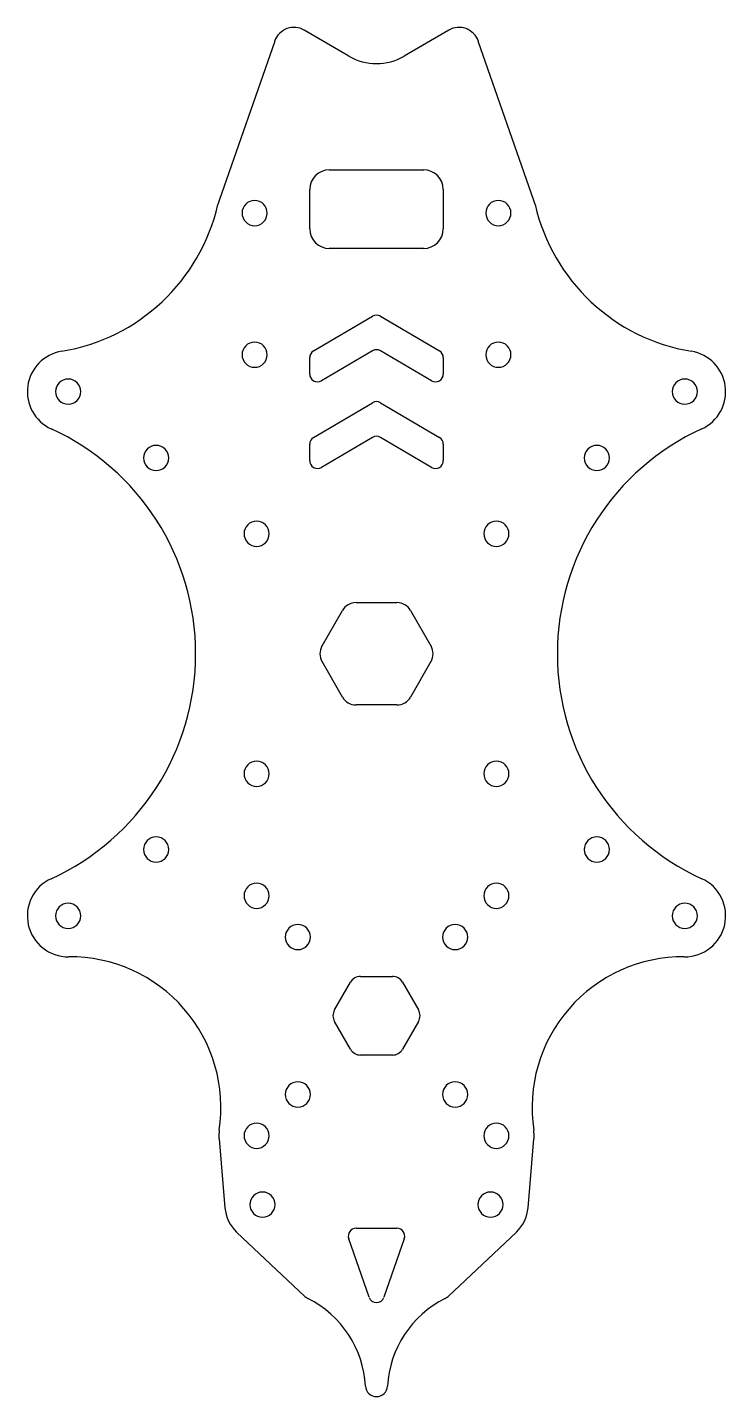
# Model space of a CAD drawing. Header units: millimetres. Extents: x -44 to 44, y -94 to 80.
import ezdxf

# ---------------------------------------------------------------- set-up
doc = ezdxf.new("R2010")
doc.units = ezdxf.units.MM
doc.layers.add('CUT', color=7, linetype='Continuous')

msp = doc.modelspace()

# ---------------------------------------------------------------- linework, layer by layer
at = {"layer": 'CUT'}
for p, q in [((-3.52, 75.95), (-9.19, 79.25)), ((9.19, 79.25), (3.52, 75.95)), ((-12.95, 77.86), (-20.03, 57.58)), ((20.03, 57.58), (12.95, 77.86)), ((-6, 61.5), (6, 61.5)), ((-8.5, 54), (-8.5, 59)), ((8.5, 59), (8.5, 54)), ((6, 51.5), (-6, 51.5)), ((-8.01, 38.49), (-0.51, 42.9)), ((0.51, 42.9), (8.01, 38.49)), ((-0.51, 38.5), (-6.99, 34.69)), ((6.99, 34.69), (0.51, 38.5)), ((-8.5, 35.55), (-8.5, 37.63)), ((8.5, 37.63), (8.5, 35.55)), ((-8.01, 27.49), (-0.51, 31.9)), ((0.51, 31.9), (8.01, 27.49)), ((-8.5, 24.55), (-8.5, 26.63)), ((-0.51, 27.5), (-6.99, 23.69)), ((6.99, 23.69), (0.51, 27.5)), ((8.5, 26.63), (8.5, 24.55)), ((-6.93, 1), (-4.33, 5.5)), ((-2.6, 6.5), (2.6, 6.5)), ((4.33, 5.5), (6.93, 1)), ((-4.33, -5.5), (-6.93, -1)), ((6.93, -1), (4.33, -5.5)), ((2.6, -6.5), (-2.6, -6.5)), ((-5.34, -45.25), (-3.32, -41.75)), ((-2.02, -41), (2.02, -41)), ((3.32, -41.75), (5.34, -45.25)), ((-3.32, -50.25), (-5.34, -46.75)), ((5.34, -46.75), (3.32, -50.25)), ((2.02, -51), (-2.02, -51)), ((-20.03, -61.66), (-19.28, -70.41)), ((19.28, -70.41), (20.03, -61.66)), ((-2.59, -73), (2.59, -73)), ((-17.79, -73.5), (-9.1, -81.67)), ((-0.94, -81.78), (-3.54, -74.33)), ((3.54, -74.33), (0.94, -81.78)), ((9.1, -81.67), (17.79, -73.5))]:
    msp.add_line(p, q, dxfattribs=at)
for centre, radius, start, end in [((-10.5, 77), 2.6, 59.8269, 160.7582), ((10.5, 77), 2.6, 19.2418, 120.1731), ((0, 82), 7, -120.1731, -59.8269), ((-6, 59), 2.5, 90, 180), ((6, 59), 2.5, 0, 90), ((-15.5, 56), 4.8, 160.7582, 167.0652), ((-15.5, 56), 1.6, 0, 180), ((15.5, 56), 1.6, 0, 180), ((15.5, 56), 4.8, 12.9348, 19.2418), ((-43.98, 62.54), 24.42, -80.7293, -12.9348), ((-15.5, 56), 1.6, 180, 360), ((15.5, 56), 1.6, 180, 360), ((43.98, 62.54), 24.42, -167.0652, -99.2707), ((-6, 54), 2.5, 180, 270), ((6, 54), 2.5, -90, 0), ((0, 42.04), 1, 59.5345, 120.4655), ((-39.21, 33.31), 5.2, 99.2707, 245.4565), ((-15.5, 38), 1.6, 0, 180), ((-7.5, 37.63), 1, 120.4655, 180), ((0, 37.64), 1, 59.5345, 120.4655), ((7.5, 37.63), 1, 0, 59.5345), ((15.5, 38), 1.6, 0, 180), ((39.21, 33.31), 5.2, -65.4565, 80.7293), ((-15.5, 38), 1.6, 180, 360), ((15.5, 38), 1.6, 180, 360), ((-39.21, 33.31), 1.6, 0, 180), ((-7.5, 35.55), 1, 180, 300.4655), ((7.5, 35.55), 1, -120.4655, 0), ((39.21, 33.31), 1.6, 0, 180), ((-39.21, 33.31), 1.6, 180, 360), ((39.21, 33.31), 1.6, 180, 360), ((0, 31.04), 1, 59.5345, 120.4655), ((-54.42, 0), 31.42, -65.4565, 65.4565), ((54.42, 0), 31.42, -245.4565, -114.5435), ((-28.03, 24.88), 1.6, 0, 180), ((-7.5, 26.63), 1, 120.4655, 180), ((0, 26.64), 1, 59.5345, 120.4655), ((7.5, 26.63), 1, 0, 59.5345), ((28.03, 24.88), 1.6, 0, 180), ((-28.03, 24.88), 1.6, 180, 360), ((-7.5, 24.55), 1, 180, 300.4655), ((7.5, 24.55), 1, -120.4655, 0), ((28.03, 24.88), 1.6, 180, 360), ((-15.25, 15.25), 1.6, 0, 180), ((15.25, 15.25), 1.6, 0, 180), ((-15.25, 15.25), 1.6, 180, 360), ((15.25, 15.25), 1.6, 180, 360), ((-2.6, 4.5), 2, 90, 150), ((2.6, 4.5), 2, 30, 90), ((-5.2, 0), 2, 150, 210), ((5.2, 0), 2, -30, 30), ((-2.6, -4.5), 2, -150, -90), ((2.6, -4.5), 2, -90, -30), ((-15.25, -15.25), 1.6, 0, 180), ((15.25, -15.25), 1.6, 0, 180), ((-15.25, -15.25), 1.6, 180, 360), ((15.25, -15.25), 1.6, 180, 360), ((-28.03, -24.88), 1.6, 0, 180), ((28.03, -24.88), 1.6, 0, 180), ((-28.03, -24.88), 1.6, 180, 360), ((28.03, -24.88), 1.6, 180, 360), ((-39.21, -33.31), 5.2, 114.5435, 270.5984), ((-15.25, -30.75), 1.6, 0, 180), ((15.25, -30.75), 1.6, 0, 180), ((39.21, -33.31), 5.2, -90.5984, 65.4565), ((-15.25, -30.75), 1.6, 180, 360), ((15.25, -30.75), 1.6, 180, 360), ((-39.21, -33.31), 1.6, 0, 180), ((39.21, -33.31), 1.6, 0, 180), ((-39.21, -33.31), 1.6, 180, 360), ((-10, -36), 1.6, 0, 180), ((10, -36), 1.6, 0, 180), ((39.21, -33.31), 1.6, 180, 360), ((-10, -36), 1.6, 180, 360), ((10, -36), 1.6, 180, 360), ((-38.95, -57.68), 19.17, -8.5741, 90.5984), ((38.95, -57.68), 19.17, -270.5984, -171.4259), ((-2.02, -42.5), 1.5, 90, 150), ((2.02, -42.5), 1.5, 30, 90), ((-4.04, -46), 1.5, 150, 210), ((4.04, -46), 1.5, -30, 30), ((-2.02, -49.5), 1.5, -150, -90), ((2.02, -49.5), 1.5, -90, -30), ((-10, -56), 1.6, 0, 180), ((10, -56), 1.6, 0, 180), ((-10, -56), 1.6, 180, 360), ((10, -56), 1.6, 180, 360), ((-15.25, -61.25), 4.8, 171.4259, 184.8991), ((-15.25, -61.25), 1.6, 0, 180), ((15.25, -61.25), 1.6, 0, 180), ((15.25, -61.25), 4.8, -4.8991, 8.5741), ((-15.25, -61.25), 1.6, 180, 360), ((15.25, -61.25), 1.6, 180, 360), ((-14.5, -70), 1.6, 0, 180), ((14.5, -70), 1.6, 0, 180), ((-14.5, -70), 4.8, -175.1009, -133.2222), ((-14.5, -70), 1.6, 180, 360), ((14.5, -70), 1.6, 180, 360), ((14.5, -70), 4.8, -46.7778, -4.8991), ((-2.59, -74), 1, -270, -160.821), ((2.59, -74), 1, -19.179, 90), ((-8, -80.5), 1.6, -133.2222, -116.5416), ((8, -80.5), 1.6, -63.4584, -46.7778), ((-14.64, -93.8), 13.26, 3.1152, 63.4584), ((0, -81.46), 1, -160.821, -19.179), ((14.64, -93.8), 13.26, 116.5416, 176.8848), ((0, -93), 1.4, -176.8848, -3.1152)]:
    msp.add_arc(centre, radius, start, end, dxfattribs=at)

doc.saveas('drawing.dxf')
